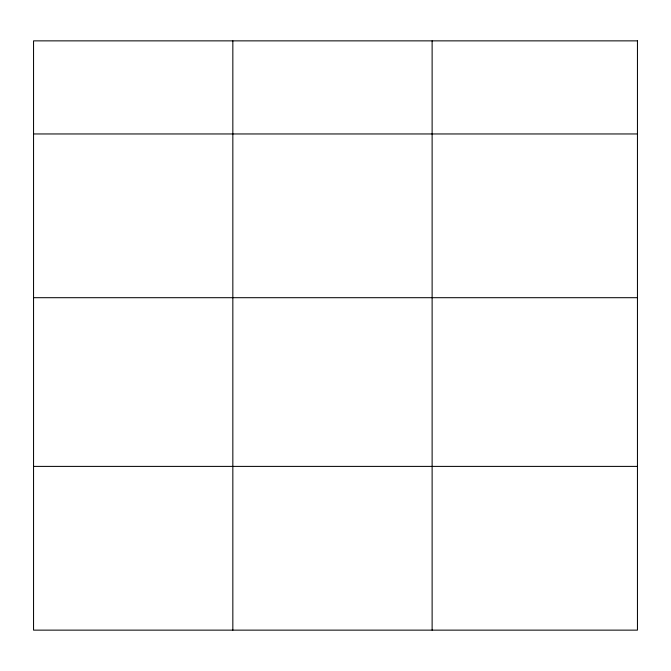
<?xml version="1.0" encoding="UTF-8"?>
<svg xmlns="http://www.w3.org/2000/svg" width="671" height="671" viewBox="0 0 671 671"><rect width="100%" height="100%" fill="white"/><g stroke="black" fill="none" stroke-linecap="round" stroke-linejoin="round"><path stroke-width="1.01" d="M33.55 133.957L637.45 133.957M33.55 297.698L637.45 297.698M33.55 466.395L637.45 466.395M432.124 40.864L432.124 630.136M232.837 40.864L232.837 630.136M637.45 40.864L33.55 40.864L33.55 630.136L637.45 630.136L637.45 40.864"/></g></svg>
